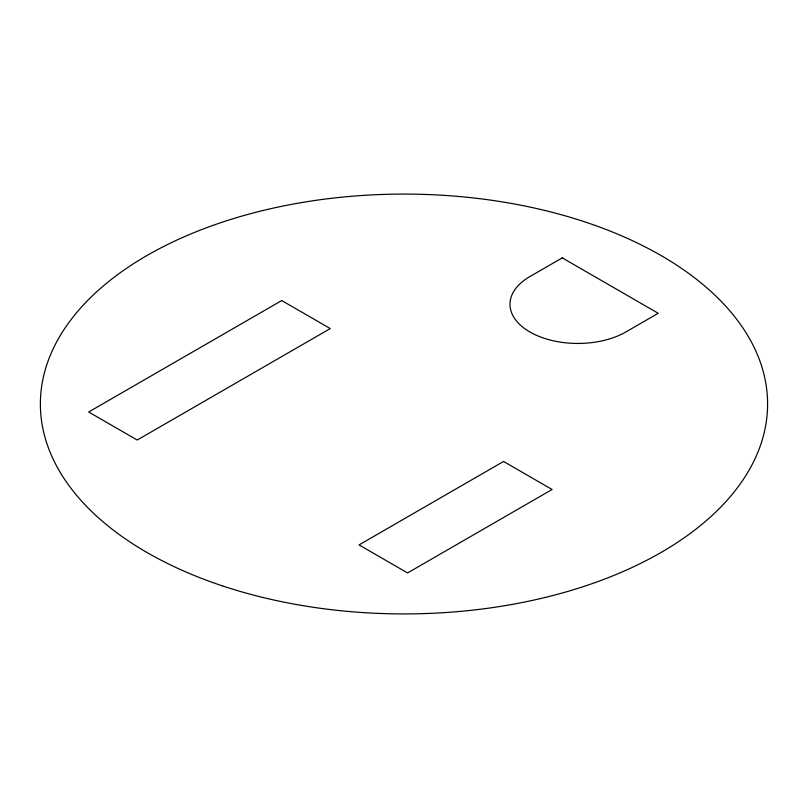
<?xml version="1.0" encoding="UTF-8"?>
<svg xmlns="http://www.w3.org/2000/svg" width="808" height="808" viewBox="0 0 808 808"><rect width="100%" height="100%" fill="white"/><g stroke="black" fill="none" stroke-linecap="round" stroke-linejoin="round"><path stroke-width="1.21" d="M281.719 300.546L88.668 411.999L137.208 440.027L330.26 328.573L281.719 300.546M562.247 257.873L530.442 276.235A67.862 39.178 0 0 0 529.876 331.967A67.862 39.178 0 0 0 626.412 331.644L658.207 313.282L562.247 257.873M503.546 461.469L359.035 544.905L407.586 572.933L552.086 489.496L503.546 461.469M222.2 585.8A363.6 209.918 0 0 0 767.6 404A363.6 209.918 0 0 0 222.2 222.2A363.6 209.918 0 0 0 222.2 585.8"/></g></svg>
